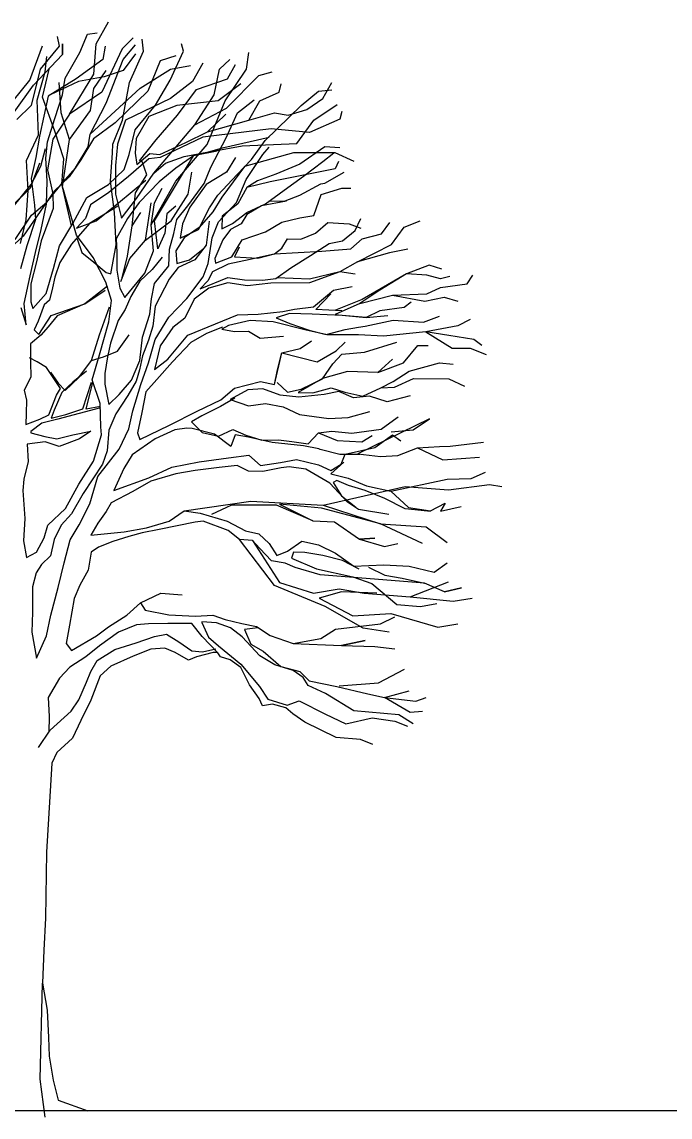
# Model space of a CAD drawing. Header units: millimetres. Extents: x 589 to 1175, y -455 to -172.
# Drawn here: x 644.04 to 651.25, y -237.05 to -224.86 of the extents above; entities that cross this region are included whole.
import ezdxf

# ---------------------------------------------------------------- set-up
doc = ezdxf.new("R2010")
doc.units = ezdxf.units.MM
doc.layers.add('stafaz', color=252, linetype='Continuous')
doc.layers.add('ZDIVO', color=1, linetype='Continuous')

msp = doc.modelspace()

# ---------------------------------------------------------------- linework, layer by layer
at = {"layer": 'stafaz'}
for p, q in [((644.866, -225.108), (645.003, -224.863)), ((644.684, -225.202), (644.766, -225)), ((644.766, -225), (644.876, -224.986)), ((644.43, -225.025), (644.453, -225.134)), ((644.49, -225.227), (644.49, -225.108)), ((644.49, -225.108), (644.49, -225.227)), ((644.84, -225.444), (644.866, -225.108)), ((645.277, -225.04), (645.153, -225.162)), ((645.163, -225.281), (645.303, -225.119)), ((645.39, -225.188), (645.377, -225.054)), ((645.837, -225.188), (645.813, -225.108)), ((644.127, -225.513), (644.266, -225.131)), ((644.166, -225.566), (644.49, -225.227)), ((644.453, -225.134), (644.24, -225.39)), ((644.296, -225.42), (644.314, -225.249)), ((644.52, -225.488), (644.684, -225.202)), ((645.153, -225.162), (644.926, -225.646)), ((644.963, -225.134), (644.94, -225.281)), ((645.303, -225.217), (645.163, -225.404)), ((645.235, -225.537), (645.39, -225.188)), ((645.75, -225.242), (645.577, -225.296)), ((645.687, -225.511), (645.837, -225.188)), ((646.537, -225.39), (646.564, -225.202)), ((644.94, -225.281), (644.64, -225.498)), ((644.976, -225.768), (645.163, -225.281)), ((645.577, -225.296), (645.44, -225.635)), ((645.69, -225.39), (645.913, -225.35)), ((646.05, -225.321), (645.937, -225.527)), ((646.237, -225.39), (646.35, -225.281)), ((646.324, -225.498), (646.414, -225.336)), ((644.24, -225.39), (644.14, -225.793)), ((644.207, -225.734), (644.296, -225.42)), ((644.266, -225.7), (644.34, -225.39)), ((644.488, -225.675), (644.52, -225.488)), ((644.566, -225.891), (644.84, -225.444)), ((644.953, -225.473), (644.666, -225.527)), ((644.84, -225.606), (644.976, -225.404)), ((645.163, -225.404), (644.953, -225.473)), ((645.355, -225.601), (645.69, -225.39)), ((646.177, -225.674), (646.237, -225.39)), ((646.3, -225.743), (646.537, -225.39)), ((646.313, -225.822), (646.674, -225.458)), ((646.674, -225.458), (646.824, -225.418)), ((643.94, -225.741), (644.127, -225.513)), ((643.95, -225.867), (644.166, -225.566)), ((644.64, -225.498), (644.33, -225.689)), ((644.666, -225.527), (644.353, -225.674)), ((644.476, -225.876), (644.453, -225.537)), ((644.796, -226.113), (645.355, -225.601)), ((644.803, -225.848), (644.84, -225.606)), ((645.156, -225.955), (645.235, -225.537)), ((645.523, -225.79), (645.687, -225.511)), ((645.937, -225.527), (645.69, -225.714)), ((645.979, -225.615), (646.324, -225.498)), ((646.474, -225.552), (646.223, -225.743)), ((646.9, -225.646), (646.924, -225.552)), ((647.387, -225.714), (647.487, -225.537)), ((644.224, -226.12), (644.207, -225.734)), ((644.33, -225.689), (644.232, -226.135)), ((644.403, -226.078), (644.266, -225.7)), ((644.405, -225.937), (644.488, -225.675)), ((644.926, -225.646), (644.566, -225.891)), ((645.44, -225.635), (645.077, -225.985)), ((645.69, -225.714), (645.19, -225.956)), ((645.771, -225.903), (645.979, -225.615)), ((645.963, -226.01), (646.177, -225.674)), ((646.437, -225.876), (646.624, -225.729)), ((646.687, -225.743), (646.9, -225.646)), ((647.147, -225.793), (647.337, -225.635)), ((647.21, -225.837), (647.387, -225.714)), ((647.337, -225.635), (647.487, -225.62)), ((644.14, -225.793), (643.982, -225.948)), ((644.566, -226.172), (644.803, -225.848)), ((644.796, -226.113), (644.976, -225.768)), ((645.3, -226.063), (645.523, -225.79)), ((645.763, -225.793), (645.45, -225.916)), ((646.223, -225.743), (645.763, -225.793)), ((645.963, -226.01), (646.313, -225.822)), ((646.1, -226.226), (646.3, -225.743)), ((646.564, -225.956), (646.687, -225.743)), ((646.744, -226.183), (647.147, -225.793)), ((647, -225.902), (647.21, -225.837)), ((647.287, -225.956), (647.547, -225.783)), ((644.323, -226.199), (644.405, -225.937)), ((644.566, -225.891), (644.381, -226.168)), ((644.566, -226.172), (644.476, -225.876)), ((645.051, -226.225), (645.156, -225.955)), ((645.19, -225.956), (645.103, -226.224)), ((645.45, -225.916), (645.31, -226.16)), ((645.533, -226.176), (645.771, -225.903)), ((646.103, -226.088), (646.306, -225.889)), ((646.103, -226.088), (646.564, -225.956)), ((646.313, -226.147), (646.437, -225.876)), ((646.564, -225.956), (646.85, -225.876)), ((646.85, -225.876), (647, -225.902)), ((647.097, -226.215), (647.287, -225.956)), ((647.574, -225.945), (647.237, -226.093)), ((647.597, -225.862), (647.574, -225.945)), ((644.503, -226.388), (644.403, -226.078)), ((645.077, -225.985), (644.834, -226.164)), ((645.233, -226.34), (645.3, -226.063)), ((645.505, -226.548), (645.963, -226.01)), ((645.861, -226.205), (646.103, -226.088)), ((646.81, -226.053), (646.05, -226.147)), ((647.237, -226.093), (646.81, -226.053)), ((644.09, -226.405), (644.224, -226.12)), ((644.232, -226.135), (644.193, -226.373)), ((644.305, -226.378), (644.323, -226.199)), ((644.381, -226.168), (644.323, -226.511)), ((644.49, -226.698), (644.566, -226.172)), ((644.834, -226.164), (644.692, -226.398)), ((644.777, -226.255), (644.796, -226.113)), ((645.31, -226.16), (645.299, -226.323)), ((645.346, -226.411), (645.533, -226.176)), ((645.574, -226.339), (645.861, -226.205)), ((646.05, -226.147), (645.577, -226.374)), ((646.142, -226.48), (646.313, -226.147)), ((646.285, -226.261), (646.788, -226.145)), ((646.487, -226.241), (647.097, -226.215)), ((646.593, -226.395), (646.744, -226.183)), ((644.248, -226.468), (644.302, -226.274)), ((644.635, -226.488), (644.777, -226.255)), ((645.024, -226.635), (645.046, -226.322)), ((645.046, -226.322), (645.051, -226.225)), ((645.103, -226.224), (645.08, -226.462)), ((645.177, -226.505), (645.233, -226.34)), ((645.299, -226.323), (645.317, -226.449)), ((645.317, -226.449), (645.462, -226.327)), ((645.462, -226.327), (645.574, -226.339)), ((645.75, -226.634), (646.1, -226.226)), ((645.842, -226.362), (646.487, -226.241)), ((645.842, -226.362), (646.116, -226.31)), ((646.212, -226.3), (645.946, -226.352)), ((646.116, -226.31), (646.285, -226.261)), ((647.06, -226.32), (646.514, -226.471)), ((646.532, -226.619), (646.718, -226.34)), ((646.718, -226.34), (646.79, -226.256)), ((647.524, -226.32), (647.06, -226.32)), ((647.41, -226.255), (647.129, -226.448)), ((647.387, -226.417), (647.51, -226.32)), ((647.574, -226.266), (647.41, -226.255)), ((647.734, -226.417), (647.524, -226.32)), ((644.106, -226.739), (644.09, -226.405)), ((644.135, -226.709), (644.239, -226.431)), ((644.193, -226.373), (644.14, -226.605)), ((644.319, -226.637), (644.305, -226.378)), ((644.483, -226.67), (644.503, -226.388)), ((644.692, -226.398), (644.563, -226.587)), ((645.08, -226.462), (645.08, -226.782)), ((645.45, -226.388), (645.224, -226.585)), ((645.427, -226.565), (645.377, -226.417)), ((645.577, -226.374), (645.45, -226.388)), ((645.505, -226.548), (645.636, -226.434)), ((645.513, -227.077), (645.946, -226.352)), ((645.636, -226.434), (645.842, -226.362)), ((645.946, -226.352), (645.749, -226.49)), ((646.414, -226.374), (646.313, -226.536)), ((646.434, -226.562), (646.593, -226.395)), ((647.129, -226.448), (646.865, -226.559)), ((647.17, -226.581), (647.387, -226.417)), ((647.56, -226.417), (647.524, -226.497)), ((644.141, -226.672), (644.248, -226.468)), ((644.323, -226.511), (644.382, -226.777)), ((644.563, -226.587), (644.396, -226.747)), ((644.519, -226.618), (644.635, -226.488)), ((645.003, -226.672), (645.177, -226.505)), ((645.224, -226.585), (645.005, -226.761)), ((645.303, -226.767), (645.427, -226.565)), ((645.312, -226.828), (645.505, -226.548)), ((645.749, -226.49), (645.567, -226.643)), ((645.887, -226.781), (645.927, -226.536)), ((646.065, -226.661), (646.142, -226.48)), ((646.313, -226.536), (646.087, -226.673)), ((646.217, -226.79), (646.434, -226.562)), ((646.514, -226.471), (646.262, -226.812)), ((646.865, -226.559), (646.659, -226.631)), ((647.524, -226.497), (646.8, -226.644)), ((646.958, -226.735), (647.17, -226.581)), ((647.409, -226.657), (647.624, -226.536)), ((643.925, -226.915), (644.135, -226.709)), ((643.94, -226.922), (644.141, -226.672)), ((644.14, -226.605), (644.177, -226.901)), ((644.31, -226.89), (644.319, -226.637)), ((644.317, -226.868), (644.519, -226.618)), ((644.548, -226.899), (644.483, -226.67)), ((644.59, -227.131), (644.49, -226.698)), ((644.762, -226.819), (645.003, -226.672)), ((645.07, -226.983), (645.024, -226.635)), ((645.112, -226.878), (645.418, -226.625)), ((645.567, -226.643), (645.342, -226.872)), ((645.475, -227.121), (645.75, -226.634)), ((645.886, -226.91), (646.065, -226.661)), ((646.087, -226.673), (645.908, -226.924)), ((646.427, -226.874), (646.532, -226.619)), ((646.542, -226.708), (646.442, -226.889)), ((646.659, -226.631), (646.542, -226.708)), ((646.8, -226.644), (646.542, -226.708)), ((647.13, -226.79), (647.365, -226.665)), ((647.365, -226.665), (647.409, -226.657)), ((644.396, -226.747), (644.052, -227.246)), ((644.085, -227.067), (644.106, -226.739)), ((644.382, -226.777), (644.386, -226.94)), ((644.605, -227.106), (644.762, -226.819)), ((645.005, -226.761), (644.801, -226.9)), ((645.08, -226.782), (645.146, -227.048)), ((645.146, -227.048), (645.312, -226.828)), ((645.263, -227.131), (645.303, -226.767)), ((645.513, -226.875), (645.6, -226.713)), ((645.7, -227.077), (645.887, -226.781)), ((646.124, -226.934), (646.217, -226.79)), ((646.262, -226.812), (646.162, -226.978)), ((646.747, -226.889), (646.958, -226.735)), ((646.969, -226.853), (647.13, -226.79)), ((647.285, -227.016), (647.368, -226.784)), ((647.368, -226.784), (647.597, -226.713)), ((647.597, -226.713), (647.697, -226.713)), ((644.143, -227.013), (644.317, -226.868)), ((644.177, -226.901), (644.188, -227.064)), ((644.251, -227.174), (644.31, -226.89)), ((644.386, -226.94), (644.254, -227.3)), ((644.646, -227.238), (644.548, -226.899)), ((644.801, -226.9), (644.745, -227.05)), ((645.106, -226.915), (644.791, -227.108)), ((644.865, -227.077), (645.112, -226.878)), ((645.342, -226.872), (645.213, -227.053)), ((645.413, -227.293), (645.477, -226.875)), ((645.475, -227.121), (645.513, -226.875)), ((645.75, -226.915), (645.65, -226.998)), ((645.763, -227.062), (645.886, -226.91)), ((645.908, -226.924), (645.824, -227.112)), ((646.004, -227.175), (646.124, -226.934)), ((646.224, -227.087), (646.427, -226.874)), ((646.442, -226.889), (646.267, -227.027)), ((646.541, -226.983), (646.747, -226.889)), ((646.703, -226.912), (646.542, -227.005)), ((646.984, -226.86), (646.703, -226.912)), ((646.783, -226.858), (646.969, -226.853)), ((643.964, -227.285), (644.143, -227.013)), ((644.024, -227.328), (644.085, -227.067)), ((644.188, -227.064), (644.092, -227.356)), ((644.745, -227.05), (644.644, -227.157)), ((644.644, -227.157), (644.865, -227.077)), ((645.087, -227.346), (645.07, -226.983)), ((645.213, -227.053), (645.085, -227.279)), ((645.263, -227.131), (645.363, -226.983)), ((645.65, -226.998), (645.627, -227.214)), ((645.73, -227.219), (645.763, -227.062)), ((646.162, -226.978), (646.011, -227.152)), ((646.267, -227.027), (646.263, -227.168)), ((646.381, -227.106), (646.541, -226.983)), ((646.542, -227.005), (646.477, -227.111)), ((646.93, -227.092), (647.129, -227.042)), ((647.129, -227.042), (647.285, -227.016)), ((647.747, -227.185), (647.811, -227.052)), ((644.19, -227.428), (644.251, -227.174)), ((644.456, -227.355), (644.605, -227.106)), ((644.791, -227.108), (644.589, -227.336)), ((645.213, -227.47), (645.263, -227.131)), ((645.413, -227.293), (645.7, -227.077)), ((645.504, -227.41), (645.475, -227.121)), ((645.55, -227.387), (645.513, -227.077)), ((645.824, -227.112), (645.798, -227.269)), ((645.798, -227.269), (646.004, -227.175)), ((646.011, -227.152), (645.843, -227.268)), ((646.123, -227.081), (646.087, -227.347)), ((646.155, -227.267), (646.224, -227.087)), ((646.263, -227.168), (646.381, -227.106)), ((646.36, -227.173), (646.274, -227.287)), ((646.477, -227.111), (646.36, -227.173)), ((646.747, -227.201), (646.93, -227.092)), ((647.305, -227.216), (647.443, -227.094)), ((647.443, -227.094), (647.681, -227.11)), ((647.604, -227.298), (647.747, -227.185)), ((647.681, -227.11), (647.811, -227.16)), ((648.041, -227.221), (648.131, -227.095)), ((648.151, -227.34), (648.291, -227.146)), ((648.291, -227.146), (648.471, -227.077)), ((644.052, -227.246), (643.863, -227.421)), ((644.254, -227.3), (644.2, -227.532)), ((644.83, -227.486), (644.646, -227.238)), ((644.653, -227.279), (644.703, -227.43)), ((645.085, -227.279), (645.096, -227.428)), ((645.24, -227.495), (645.413, -227.293)), ((645.627, -227.214), (645.55, -227.387)), ((645.682, -227.391), (645.73, -227.219)), ((645.843, -227.268), (645.75, -227.411)), ((646.11, -227.551), (646.155, -227.267)), ((646.274, -227.287), (646.183, -227.497)), ((646.375, -227.477), (646.489, -227.289)), ((646.489, -227.289), (646.747, -227.201)), ((646.93, -227.382), (646.994, -227.276)), ((646.994, -227.276), (647.143, -227.28)), ((647.143, -227.28), (647.305, -227.216)), ((647.456, -227.331), (647.604, -227.298)), ((647.697, -227.387), (647.824, -227.279)), ((647.824, -227.279), (648.041, -227.221)), ((644.092, -227.356), (644.024, -227.61)), ((644.13, -227.69), (644.19, -227.428)), ((644.388, -227.609), (644.456, -227.355)), ((644.589, -227.336), (644.46, -227.54)), ((644.703, -227.43), (644.839, -227.538)), ((645.028, -227.667), (645.087, -227.346)), ((645.096, -227.428), (645.094, -227.628)), ((645.407, -227.658), (645.504, -227.41)), ((645.672, -227.577), (645.682, -227.391)), ((645.75, -227.411), (645.761, -227.552)), ((645.901, -227.511), (646.054, -227.389)), ((646.087, -227.347), (645.963, -227.51)), ((646.454, -227.371), (646.405, -227.477)), ((646.85, -227.443), (646.93, -227.382)), ((646.85, -227.443), (647.374, -227.416)), ((647.251, -227.463), (647.456, -227.331)), ((647.374, -227.416), (647.697, -227.387)), ((647.774, -227.535), (648.151, -227.34)), ((648.127, -227.434), (647.774, -227.535)), ((648.331, -227.394), (648.127, -227.434)), ((644.2, -227.532), (644.139, -227.778)), ((644.46, -227.54), (644.405, -227.705)), ((644.971, -227.758), (644.83, -227.486)), ((644.839, -227.538), (644.976, -227.653)), ((645.14, -227.751), (645.24, -227.495)), ((645.153, -227.712), (645.213, -227.47)), ((645.6, -227.481), (645.487, -227.618)), ((645.761, -227.552), (645.901, -227.511)), ((645.963, -227.51), (645.777, -227.596)), ((646.054, -227.701), (646.11, -227.551)), ((646.333, -227.56), (646.157, -227.646)), ((646.183, -227.497), (646.191, -227.549)), ((646.191, -227.549), (646.375, -227.477)), ((646.577, -227.509), (646.333, -227.56)), ((646.405, -227.477), (646.665, -227.492)), ((646.828, -227.451), (646.577, -227.509)), ((646.665, -227.492), (646.85, -227.443)), ((647.032, -227.602), (647.251, -227.463)), ((647.774, -227.535), (647.574, -227.643)), ((644.306, -227.886), (644.388, -227.609)), ((644.976, -227.653), (645.028, -227.667)), ((645.094, -227.628), (645.129, -227.828)), ((645.183, -227.931), (645.407, -227.658)), ((645.487, -227.618), (645.349, -227.748)), ((645.514, -227.774), (645.672, -227.577)), ((645.777, -227.596), (645.676, -227.725)), ((646.157, -227.646), (646.107, -227.744)), ((646.864, -227.718), (647.032, -227.602)), ((647.574, -227.643), (647.237, -227.766)), ((647.574, -227.643), (647.237, -227.726)), ((647.747, -227.672), (647.574, -227.643)), ((648.317, -227.668), (647.824, -227.953)), ((648.317, -227.668), (648.021, -227.849)), ((648.571, -227.571), (648.317, -227.668)), ((648.544, -227.683), (648.317, -227.668)), ((648.697, -227.722), (648.544, -227.683)), ((648.711, -227.614), (648.571, -227.571)), ((648.991, -227.78), (649.054, -227.683)), ((644.063, -227.996), (644.13, -227.69)), ((644.139, -227.778), (644.137, -227.979)), ((644.405, -227.705), (644.378, -227.824)), ((644.99, -227.805), (644.739, -228.001)), ((645.035, -227.964), (644.971, -227.758)), ((645.349, -227.748), (645.25, -227.921)), ((645.481, -227.945), (645.514, -227.774)), ((645.676, -227.725), (645.52, -228.026)), ((645.874, -227.943), (646.054, -227.701)), ((646.02, -227.835), (646.329, -227.709)), ((646.107, -227.744), (646.02, -227.835)), ((646.33, -227.768), (646.117, -227.825)), ((646.329, -227.709), (646.515, -227.734)), ((646.547, -227.8), (646.33, -227.768)), ((646.515, -227.734), (646.716, -227.736)), ((646.806, -227.771), (646.547, -227.8)), ((646.716, -227.736), (646.864, -227.718)), ((647.237, -227.766), (646.806, -227.771)), ((647.237, -227.726), (646.874, -227.712)), ((647.506, -227.85), (647.713, -227.808)), ((648.801, -227.697), (648.697, -227.722)), ((648.697, -227.82), (648.991, -227.78)), ((644.161, -228.053), (644.306, -227.886)), ((644.378, -227.824), (644.345, -227.959)), ((644.739, -228.001), (644.966, -227.847)), ((645.129, -227.828), (645.183, -227.931)), ((645.25, -227.921), (645.187, -228.064)), ((646.117, -227.825), (645.956, -227.948)), ((647.281, -228.034), (647.506, -227.85)), ((647.31, -228.065), (647.474, -227.888)), ((648.021, -227.849), (647.797, -227.996)), ((647.797, -227.996), (648.161, -227.903)), ((648.161, -227.903), (648.544, -227.888)), ((648.161, -227.903), (648.521, -227.971)), ((648.521, -227.971), (648.737, -227.928)), ((648.544, -227.888), (648.697, -227.82)), ((648.737, -227.928), (648.887, -227.971)), ((644.027, -228.041), (644.084, -228.233)), ((644.084, -228.233), (644.063, -227.996)), ((644.137, -227.979), (644.161, -228.053)), ((644.286, -228.012), (644.217, -228.192)), ((644.345, -227.959), (644.286, -228.012)), ((644.739, -228.001), (644.431, -228.135)), ((644.555, -228.065), (644.739, -228.001)), ((644.903, -228.346), (645.013, -228.036)), ((645.004, -228.202), (645.035, -227.964)), ((645.463, -228.117), (645.481, -227.945)), ((645.52, -228.026), (645.496, -228.25)), ((645.672, -228.149), (645.874, -227.943)), ((645.956, -227.948), (645.85, -228.159)), ((647.073, -228.061), (647.281, -228.034)), ((647.797, -227.996), (647.524, -228.119)), ((647.824, -227.953), (647.527, -228.072)), ((648.291, -228.043), (648.021, -228.079)), ((648.371, -227.982), (648.291, -228.043)), ((644.228, -228.341), (644.364, -228.129)), ((644.431, -228.135), (644.33, -228.256)), ((644.364, -228.129), (644.555, -228.065)), ((645.187, -228.064), (645.108, -228.185)), ((645.38, -228.371), (645.463, -228.117)), ((645.522, -228.397), (645.672, -228.149)), ((645.85, -228.159), (645.719, -228.266)), ((646.193, -228.225), (646.436, -228.122)), ((646.436, -228.122), (646.666, -228.116)), ((646.666, -228.116), (646.94, -228.087)), ((647.015, -228.107), (646.868, -228.156)), ((646.868, -228.156), (647.018, -228.219)), ((646.94, -228.087), (647.073, -228.061)), ((647.268, -228.116), (647.015, -228.107)), ((647.602, -228.13), (647.268, -228.116)), ((647.597, -228.079), (647.31, -228.065)), ((647.524, -228.119), (647.87, -228.153)), ((647.87, -228.153), (647.602, -228.13)), ((648.021, -228.079), (647.87, -228.153)), ((647.87, -228.153), (648.111, -228.13)), ((648.507, -228.206), (648.684, -228.137)), ((644.217, -228.192), (644.175, -228.29)), ((644.175, -228.29), (644.228, -228.341)), ((644.33, -228.256), (644.25, -228.348)), ((644.902, -228.569), (645.004, -228.202)), ((645.108, -228.185), (645.025, -228.44)), ((645.496, -228.25), (645.448, -228.407)), ((645.719, -228.266), (645.576, -228.47)), ((645.885, -228.351), (646.193, -228.225)), ((646.269, -228.26), (646.092, -228.331)), ((646.335, -228.243), (646.262, -228.282)), ((646.262, -228.282), (646.403, -228.309)), ((646.579, -228.185), (646.335, -228.243)), ((646.832, -228.201), (646.579, -228.185)), ((647.187, -228.292), (646.832, -228.201)), ((647.018, -228.219), (647.235, -228.295)), ((647.434, -228.346), (647.187, -228.292)), ((647.235, -228.295), (647.422, -228.342)), ((647.422, -228.342), (647.636, -228.285)), ((647.636, -228.285), (647.784, -228.259)), ((647.784, -228.259), (647.858, -228.25)), ((647.858, -228.25), (648.168, -228.183)), ((648.168, -228.183), (648.507, -228.206)), ((648.887, -228.245), (648.534, -228.314)), ((649.027, -228.177), (648.887, -228.245)), ((644.25, -228.348), (644.134, -228.447)), ((644.814, -228.631), (644.903, -228.346)), ((645.102, -228.527), (645.231, -228.345)), ((645.349, -228.632), (645.38, -228.371)), ((645.448, -228.407), (645.378, -228.579)), ((645.447, -228.659), (645.522, -228.397)), ((645.661, -228.617), (645.885, -228.351)), ((646.092, -228.331), (645.916, -228.432)), ((646.403, -228.309), (646.559, -228.305)), ((646.559, -228.305), (646.688, -228.383)), ((646.688, -228.383), (646.947, -228.361)), ((647.136, -228.498), (647.26, -228.413)), ((647.784, -228.346), (647.434, -228.346)), ((648.061, -228.361), (647.784, -228.346)), ((648.534, -228.314), (648.061, -228.361)), ((648.787, -228.353), (648.534, -228.314)), ((648.534, -228.314), (648.824, -228.494)), ((649.067, -228.397), (648.787, -228.353)), ((649.154, -228.465), (649.067, -228.397)), ((644.134, -228.447), (644.132, -228.648)), ((644.947, -228.59), (645.102, -228.527)), ((645.025, -228.44), (644.992, -228.589)), ((645.576, -228.47), (645.515, -228.732)), ((645.916, -228.432), (645.714, -228.645)), ((646.929, -228.548), (647.136, -228.498)), ((647.324, -228.645), (647.534, -228.523)), ((647.534, -228.523), (647.634, -228.429)), ((647.85, -228.54), (648.211, -228.427)), ((648.284, -228.656), (648.444, -228.465)), ((648.444, -228.465), (648.557, -228.465)), ((648.824, -228.494), (649.027, -228.494)), ((649.027, -228.494), (649.204, -228.563)), ((644.206, -228.646), (644.123, -228.603)), ((644.132, -228.648), (644.136, -228.818)), ((644.311, -228.71), (644.206, -228.646)), ((644.671, -228.82), (644.814, -228.631)), ((644.814, -228.631), (644.947, -228.59)), ((644.82, -228.846), (644.902, -228.569)), ((644.992, -228.589), (644.959, -228.776)), ((645.258, -228.85), (645.349, -228.632)), ((645.378, -228.579), (645.345, -228.736)), ((645.363, -228.899), (645.447, -228.659)), ((645.515, -228.732), (645.661, -228.617)), ((645.714, -228.645), (645.54, -228.843)), ((646.849, -228.899), (646.929, -228.548)), ((646.882, -228.735), (646.929, -228.548)), ((646.929, -228.548), (647.324, -228.645)), ((647.497, -228.667), (647.598, -228.561)), ((647.598, -228.561), (647.85, -228.54)), ((648.161, -228.617), (647.997, -228.764)), ((647.997, -228.764), (648.284, -228.656)), ((648.346, -228.75), (648.684, -228.656)), ((648.684, -228.656), (648.837, -228.671)), ((644.466, -228.944), (644.311, -228.71)), ((644.357, -228.761), (644.442, -228.885)), ((644.758, -228.751), (644.605, -228.874)), ((644.959, -228.776), (644.962, -228.894)), ((645.345, -228.736), (645.311, -228.863)), ((646.849, -228.899), (646.882, -228.735)), ((647.382, -228.834), (647.497, -228.667)), ((647.661, -228.754), (647.384, -228.833)), ((647.997, -228.764), (647.661, -228.754)), ((648.17, -228.866), (648.346, -228.75)), ((644.136, -228.818), (644.063, -228.963)), ((644.442, -228.885), (644.518, -228.965)), ((644.605, -228.874), (644.482, -228.988)), ((644.518, -228.965), (644.671, -228.82)), ((644.717, -229.168), (644.814, -228.873)), ((644.753, -229.172), (644.826, -228.873)), ((644.908, -229.111), (644.82, -228.846)), ((644.962, -228.894), (645.005, -229.123)), ((645.121, -229.009), (645.258, -228.85)), ((645.311, -228.863), (645.218, -229.022)), ((645.274, -229.191), (645.363, -228.899)), ((645.54, -228.843), (645.417, -228.979)), ((646.404, -228.94), (646.692, -228.866)), ((646.692, -228.866), (646.849, -228.899)), ((646.878, -228.876), (646.992, -228.985)), ((647.384, -228.833), (647.111, -228.989)), ((647.147, -228.951), (647.382, -228.834)), ((648.031, -228.936), (648.17, -228.866)), ((648.184, -228.927), (648.397, -228.833)), ((648.397, -228.833), (648.787, -228.837)), ((648.787, -228.837), (648.964, -228.919)), ((644.063, -228.963), (644.088, -229.074)), ((644.339, -229.237), (644.423, -229.019)), ((644.482, -228.988), (644.398, -229.183)), ((644.423, -229.019), (644.466, -228.944)), ((645.005, -229.123), (645.121, -229.009)), ((645.218, -229.022), (645.082, -229.226)), ((645.417, -228.979), (645.371, -229.211)), ((646.252, -229.07), (646.404, -228.94)), ((646.553, -228.958), (646.356, -229.067)), ((646.717, -228.947), (646.553, -228.958)), ((646.911, -229.016), (646.717, -228.947)), ((647.12, -229.041), (646.911, -229.016)), ((646.992, -228.985), (647.147, -228.951)), ((647.111, -228.989), (647.275, -228.992)), ((647.402, -229.011), (647.12, -229.041)), ((647.275, -228.992), (647.481, -228.935)), ((647.564, -228.978), (647.402, -229.011)), ((647.481, -228.935), (647.631, -228.983)), ((647.729, -229.048), (647.564, -228.978)), ((647.631, -228.983), (647.833, -229.03)), ((647.833, -229.03), (648.031, -228.936)), ((648.031, -228.936), (648.184, -228.927)), ((648.357, -229.024), (648.102, -229.09)), ((644.088, -229.074), (644.086, -229.222)), ((644.913, -229.143), (644.753, -229.172)), ((644.915, -229.371), (644.908, -229.111)), ((645.987, -229.195), (646.252, -229.07)), ((646.246, -229.144), (646.041, -229.246)), ((646.407, -229.051), (646.246, -229.144)), ((646.356, -229.067), (646.558, -229.137)), ((646.558, -229.137), (646.75, -229.109)), ((646.75, -229.109), (646.944, -229.149)), ((647.907, -229.029), (647.729, -229.048)), ((648.102, -229.09), (647.907, -229.029)), ((644.086, -229.222), (644.081, -229.342)), ((644.237, -229.284), (644.339, -229.237)), ((644.398, -229.183), (644.363, -229.273)), ((644.363, -229.273), (644.525, -229.232)), ((644.913, -229.157), (644.437, -229.286)), ((644.525, -229.232), (644.717, -229.168)), ((645.082, -229.226), (645.005, -229.406)), ((645.227, -229.393), (645.274, -229.191)), ((645.371, -229.211), (645.325, -229.435)), ((645.679, -229.352), (645.987, -229.195)), ((646.041, -229.246), (645.924, -229.316)), ((646.944, -229.149), (647.125, -229.234)), ((647.125, -229.234), (647.453, -229.278)), ((647.453, -229.278), (647.668, -229.265)), ((647.668, -229.265), (647.911, -229.199)), ((648.174, -229.297), (648.225, -229.258)), ((644.081, -229.342), (644.237, -229.284)), ((644.26, -229.328), (644.136, -229.42)), ((644.437, -229.286), (644.26, -229.328)), ((644.924, -229.46), (644.915, -229.371)), ((645.122, -229.618), (645.227, -229.393)), ((645.349, -229.509), (645.679, -229.352)), ((645.873, -229.384), (645.74, -229.402)), ((645.933, -229.39), (645.873, -229.384)), ((645.924, -229.316), (646.045, -229.432)), ((646.18, -229.451), (645.933, -229.39)), ((648.574, -229.279), (647.775, -229.671)), ((648.035, -229.397), (648.174, -229.297)), ((648.392, -229.403), (648.574, -229.279)), ((644.136, -229.42), (644.136, -229.435)), ((644.136, -229.435), (644.293, -229.476)), ((644.293, -229.476), (644.428, -229.502)), ((644.428, -229.502), (644.605, -229.46)), ((644.68, -229.503), (644.452, -229.59)), ((644.605, -229.46), (644.805, -229.418)), ((644.805, -229.418), (644.68, -229.503)), ((644.835, -229.752), (644.924, -229.46)), ((645.005, -229.406), (644.988, -229.636)), ((645.52, -229.504), (645.264, -229.682)), ((645.325, -229.435), (645.349, -229.509)), ((645.74, -229.402), (645.52, -229.504)), ((646.045, -229.432), (646.225, -229.472)), ((646.361, -229.587), (646.18, -229.451)), ((646.225, -229.472), (646.386, -229.401)), ((646.41, -229.46), (646.361, -229.587)), ((646.386, -229.401), (646.529, -229.464)), ((646.559, -229.486), (646.41, -229.46)), ((646.529, -229.464), (646.709, -229.519)), ((646.821, -229.546), (646.559, -229.486)), ((646.709, -229.519), (646.894, -229.514)), ((646.894, -229.514), (647.043, -229.533)), ((647.222, -229.558), (647.338, -229.436)), ((647.338, -229.436), (647.486, -229.418)), ((647.338, -229.436), (647.547, -229.522)), ((647.486, -229.418), (647.709, -229.442)), ((647.709, -229.442), (648.035, -229.397)), ((647.821, -229.536), (647.934, -229.468)), ((647.966, -229.599), (648.163, -229.46)), ((648.147, -229.424), (648.392, -229.403)), ((648.163, -229.46), (648.254, -229.525)), ((644.295, -229.535), (644.095, -229.562)), ((644.095, -229.562), (644.107, -229.755)), ((644.452, -229.59), (644.295, -229.535)), ((644.884, -229.921), (645.122, -229.618)), ((644.988, -229.636), (644.933, -229.786)), ((647.171, -229.582), (646.821, -229.546)), ((647.043, -229.533), (647.222, -229.558)), ((647.342, -229.615), (647.171, -229.582)), ((647.357, -229.622), (647.342, -229.615)), ((647.574, -229.676), (647.357, -229.622)), ((647.547, -229.522), (647.821, -229.536)), ((647.634, -229.674), (647.966, -229.599)), ((648.221, -229.689), (648.441, -229.602)), ((648.441, -229.602), (648.686, -229.588)), ((648.441, -229.602), (648.721, -229.738)), ((648.686, -229.588), (648.805, -229.585)), ((648.805, -229.585), (649.175, -229.539)), ((644.107, -229.755), (644.06, -229.953)), ((644.671, -230.008), (644.835, -229.752)), ((645.264, -229.682), (645.171, -229.832)), ((646.009, -229.759), (646.335, -229.714)), ((646.335, -229.714), (646.564, -229.686)), ((646.564, -229.686), (646.693, -229.802)), ((646.915, -229.766), (647.093, -229.732)), ((647.093, -229.732), (647.339, -229.793)), ((647.797, -229.677), (647.574, -229.676)), ((647.592, -229.787), (647.634, -229.674)), ((647.775, -229.671), (648.028, -229.701)), ((648.028, -229.701), (648.221, -229.689)), ((648.721, -229.738), (649.131, -229.709)), ((644.933, -229.786), (644.718, -230.111)), ((645.171, -229.832), (645.059, -230.08)), ((645.449, -229.937), (645.706, -229.819)), ((645.706, -229.819), (646.009, -229.759)), ((645.967, -229.857), (645.752, -229.892)), ((646.233, -229.821), (645.967, -229.857)), ((646.433, -229.801), (646.233, -229.821)), ((646.561, -229.864), (646.433, -229.801)), ((646.717, -229.868), (646.561, -229.864)), ((646.693, -229.802), (646.915, -229.766)), ((646.924, -229.826), (646.717, -229.868)), ((647.013, -229.816), (646.924, -229.826)), ((647.199, -229.841), (647.013, -229.816)), ((647.463, -229.998), (647.199, -229.841)), ((647.339, -229.793), (647.475, -229.856)), ((647.475, -229.856), (647.592, -229.787)), ((647.621, -229.764), (647.476, -229.894)), ((649.037, -229.943), (649.198, -229.875)), ((644.06, -229.953), (644.049, -230.079)), ((644.795, -230.228), (644.884, -229.921)), ((645.059, -230.08), (645.449, -229.937)), ((645.472, -229.973), (645.274, -230.09)), ((645.752, -229.892), (645.472, -229.973)), ((647.661, -230.21), (647.463, -229.998)), ((647.476, -229.894), (647.67, -229.941)), ((647.544, -229.966), (647.5, -229.989)), ((647.5, -229.989), (647.593, -230.136)), ((647.672, -230.022), (647.544, -229.966)), ((647.67, -229.941), (647.873, -230.025)), ((648.142, -230.085), (648.771, -229.954)), ((648.771, -229.954), (649.037, -229.943)), ((644.049, -230.079), (644.071, -230.391)), ((644.522, -230.279), (644.671, -230.008)), ((644.718, -230.111), (644.59, -230.337)), ((645.274, -230.09), (645.032, -230.215)), ((647.39, -230.243), (648.304, -230.034)), ((647.859, -230.077), (647.672, -230.022)), ((648.077, -230.168), (647.859, -230.077)), ((647.873, -230.025), (648.142, -230.085)), ((648.142, -230.085), (648.339, -230.266)), ((648.304, -230.034), (648.784, -230.07)), ((648.784, -230.07), (649.241, -230.012)), ((649.241, -230.012), (649.378, -230.034)), ((644.675, -230.461), (644.795, -230.228)), ((645.032, -230.215), (644.975, -230.313)), ((645.844, -230.306), (646.584, -230.196)), ((646.37, -230.243), (646.147, -230.344)), ((646.87, -230.243), (646.37, -230.243)), ((646.584, -230.196), (647.39, -230.243)), ((647.274, -230.416), (646.87, -230.243)), ((647.37, -230.275), (646.904, -230.232)), ((646.904, -230.232), (647.274, -230.416)), ((647.39, -230.243), (648.027, -230.448)), ((647.593, -230.136), (647.752, -230.265)), ((647.784, -230.29), (647.661, -230.21)), ((648.302, -230.281), (648.077, -230.168)), ((648.585, -230.304), (648.747, -230.218)), ((648.747, -230.218), (648.697, -230.309)), ((644.326, -230.463), (644.522, -230.279)), ((644.59, -230.337), (644.474, -230.466)), ((644.975, -230.313), (644.882, -230.441)), ((645.676, -230.421), (645.844, -230.306)), ((645.844, -230.306), (646.023, -230.331)), ((646.023, -230.331), (646.323, -230.42)), ((648.027, -230.448), (647.37, -230.275)), ((648.121, -230.344), (647.784, -230.29)), ((648.585, -230.311), (648.302, -230.281)), ((648.339, -230.266), (648.585, -230.304)), ((648.697, -230.309), (648.926, -230.258)), ((644.071, -230.391), (644.055, -230.64)), ((644.285, -230.605), (644.326, -230.463)), ((644.474, -230.466), (644.396, -230.624)), ((644.575, -230.627), (644.675, -230.461)), ((644.882, -230.441), (644.804, -230.577)), ((645.426, -230.495), (645.676, -230.421)), ((645.767, -230.471), (645.567, -230.513)), ((645.966, -230.429), (645.767, -230.471)), ((646.055, -230.419), (645.966, -230.429)), ((646.333, -230.524), (646.055, -230.419)), ((646.323, -230.42), (646.526, -230.526)), ((647.274, -230.416), (647.517, -230.427)), ((647.517, -230.427), (647.794, -230.621)), ((648.497, -230.668), (648.027, -230.448)), ((648.027, -230.448), (648.537, -230.484)), ((648.537, -230.484), (648.771, -230.657)), ((644.199, -230.763), (644.285, -230.605)), ((644.804, -230.577), (645.174, -230.538)), ((645.228, -230.589), (645.051, -230.645)), ((645.174, -230.538), (645.426, -230.495)), ((645.375, -230.548), (645.228, -230.589)), ((645.567, -230.513), (645.375, -230.548)), ((646.461, -230.625), (646.333, -230.524)), ((646.526, -230.526), (646.675, -230.56)), ((646.675, -230.56), (646.789, -230.668)), ((647.794, -230.621), (647.964, -230.61)), ((647.964, -230.61), (647.794, -230.621)), ((644.055, -230.64), (644.09, -230.825)), ((644.396, -230.624), (644.356, -230.804)), ((644.507, -230.882), (644.575, -230.627)), ((644.889, -230.709), (644.808, -230.763)), ((645.051, -230.645), (644.889, -230.709)), ((646.85, -231.137), (646.461, -230.625)), ((646.603, -230.636), (646.461, -230.625)), ((646.687, -230.723), (646.603, -230.636)), ((646.603, -230.636), (646.904, -231.104)), ((646.816, -230.861), (646.687, -230.723)), ((646.789, -230.668), (646.874, -230.8)), ((646.992, -230.752), (647.153, -230.644)), ((647.153, -230.644), (647.339, -230.684)), ((647.339, -230.684), (647.527, -230.776)), ((647.794, -230.621), (648.071, -230.701)), ((648.071, -230.701), (648.221, -230.668)), ((644.09, -230.825), (644.199, -230.763)), ((644.356, -230.804), (644.255, -230.903)), ((644.808, -230.763), (644.776, -230.964)), ((646.874, -230.8), (646.992, -230.752)), ((647.059, -230.766), (647.039, -230.833)), ((647.039, -230.833), (647.316, -230.952)), ((647.186, -230.77), (647.059, -230.766)), ((647.387, -230.802), (647.186, -230.77)), ((647.604, -230.856), (647.387, -230.802)), ((647.527, -230.776), (647.732, -230.92)), ((644.255, -230.903), (644.198, -230.993)), ((644.44, -231.158), (644.507, -230.882)), ((644.776, -230.964), (644.681, -231.131)), ((646.966, -230.887), (646.816, -230.861)), ((647.078, -230.936), (646.966, -230.887)), ((647.355, -231.018), (647.078, -230.936)), ((647.316, -230.952), (647.72, -231.039)), ((647.792, -230.955), (647.604, -230.856)), ((647.732, -230.92), (648.065, -230.904)), ((647.895, -230.93), (648.076, -231.022)), ((648.065, -230.904), (648.347, -230.921)), ((648.347, -230.921), (648.624, -230.989)), ((648.624, -230.989), (648.771, -230.884)), ((644.198, -230.993), (644.157, -231.15)), ((648.516, -231.108), (647.355, -231.018)), ((647.72, -231.039), (647.93, -231.115)), ((648.076, -231.022), (648.27, -231.055)), ((648.27, -231.055), (648.516, -231.108)), ((648.357, -231.263), (648.784, -231.094)), ((644.157, -231.15), (644.157, -231.433)), ((644.358, -231.465), (644.44, -231.158)), ((644.681, -231.131), (644.621, -231.28)), ((645.357, -231.328), (645.583, -231.22)), ((645.583, -231.22), (645.82, -231.241)), ((647.414, -231.368), (646.85, -231.137)), ((646.904, -231.104), (647.284, -231.22)), ((647.284, -231.22), (647.57, -231.173)), ((647.594, -231.205), (647.347, -231.277)), ((647.57, -231.173), (647.847, -231.22)), ((647.987, -231.22), (647.594, -231.205)), ((647.847, -231.22), (648.357, -231.263)), ((647.93, -231.115), (648.211, -231.346)), ((648.741, -231.205), (648.516, -231.108)), ((648.741, -231.205), (648.931, -231.162)), ((648.931, -231.162), (648.741, -231.205)), ((644.621, -231.28), (644.569, -231.578)), ((645.205, -231.466), (645.357, -231.328)), ((645.357, -231.328), (645.411, -231.409)), ((647.347, -231.277), (647.72, -231.472)), ((648.357, -231.263), (648.837, -231.31)), ((648.474, -231.368), (648.654, -231.335)), ((648.837, -231.31), (649.047, -231.277)), ((644.157, -231.433), (644.147, -231.656)), ((644.312, -231.696), (644.358, -231.465)), ((645.411, -231.409), (645.673, -231.461)), ((645.673, -231.461), (645.97, -231.476)), ((645.97, -231.476), (646.163, -231.464)), ((646.163, -231.464), (646.298, -231.513)), ((647.837, -231.609), (647.414, -231.368)), ((647.72, -231.472), (648.144, -231.447)), ((648.144, -231.447), (648.667, -231.598)), ((648.211, -231.346), (648.474, -231.368)), ((644.569, -231.578), (644.529, -231.78)), ((645, -231.597), (645.205, -231.466)), ((645.312, -231.574), (645.113, -231.654)), ((645.445, -231.564), (645.312, -231.574)), ((645.66, -231.558), (645.445, -231.564)), ((645.928, -231.559), (645.66, -231.558)), ((646.043, -231.705), (645.928, -231.559)), ((646.202, -231.552), (646.039, -231.541)), ((646.039, -231.541), (646.039, -231.549)), ((646.039, -231.549), (646.114, -231.711)), ((646.36, -231.608), (646.202, -231.552)), ((646.298, -231.513), (646.485, -231.56)), ((646.485, -231.56), (646.649, -231.593)), ((647.526, -231.623), (648.027, -231.562)), ((648.027, -231.562), (648.187, -231.483)), ((648.667, -231.598), (648.887, -231.562)), ((644.147, -231.656), (644.199, -231.944)), ((644.199, -231.944), (644.312, -231.696)), ((644.591, -231.86), (644.869, -231.697)), ((644.869, -231.697), (645, -231.597)), ((645.113, -231.654), (644.902, -231.808)), ((645.309, -231.775), (645.515, -231.703)), ((645.515, -231.703), (645.648, -231.677)), ((645.648, -231.677), (645.784, -231.763)), ((646.218, -231.886), (646.043, -231.705)), ((646.489, -231.708), (646.36, -231.608)), ((646.687, -231.919), (646.489, -231.708)), ((646.664, -231.607), (646.516, -231.626)), ((646.516, -231.626), (646.587, -231.788)), ((646.649, -231.593), (646.8, -231.693)), ((646.8, -231.693), (647.055, -231.783)), ((647.365, -231.724), (647.526, -231.623)), ((648.124, -231.656), (647.837, -231.609)), ((644.529, -231.78), (644.591, -231.86)), ((644.902, -231.808), (644.749, -231.93)), ((645.073, -231.848), (645.309, -231.775)), ((645.784, -231.763), (645.928, -231.864)), ((646.114, -231.711), (646.226, -231.808)), ((646.226, -231.808), (646.474, -232.013)), ((646.587, -231.788), (646.723, -231.866)), ((647.055, -231.783), (647.365, -231.724)), ((647.055, -231.783), (647.594, -231.804)), ((647.594, -231.804), (647.857, -231.746)), ((647.857, -231.746), (647.594, -231.804)), ((647.594, -231.804), (647.964, -231.815)), ((647.964, -231.815), (648.187, -231.84)), ((644.749, -231.93), (644.573, -232.046)), ((644.876, -231.972), (645.073, -231.848)), ((645.276, -231.924), (645.026, -232.035)), ((645.474, -231.845), (645.276, -231.924)), ((645.63, -231.834), (645.474, -231.845)), ((645.743, -231.883), (645.63, -231.834)), ((645.893, -231.968), (645.743, -231.883)), ((645.982, -231.929), (645.893, -231.968)), ((645.928, -231.864), (646.047, -231.875)), ((646.166, -231.88), (645.982, -231.929)), ((646.047, -231.875), (646.195, -231.842)), ((646.213, -231.88), (646.166, -231.88)), ((646.249, -231.93), (646.218, -231.886)), ((646.354, -231.964), (646.249, -231.93)), ((646.853, -232.019), (646.687, -231.919)), ((646.723, -231.866), (646.92, -232.039)), ((644.573, -232.046), (644.457, -232.168)), ((644.805, -232.092), (644.876, -231.972)), ((645.026, -232.035), (644.91, -232.142)), ((646.475, -232.05), (646.354, -231.964)), ((646.474, -232.013), (646.681, -232.261)), ((646.569, -232.241), (646.475, -232.05)), ((647.055, -232.08), (646.853, -232.019)), ((646.92, -232.039), (647.13, -232.093)), ((648.007, -232.219), (648.294, -232.067)), ((644.457, -232.168), (644.33, -232.384)), ((644.756, -232.212), (644.805, -232.092)), ((644.91, -232.142), (644.805, -232.412)), ((647.168, -232.159), (647.055, -232.08)), ((647.13, -232.093), (647.236, -232.195)), ((647.223, -232.247), (647.168, -232.159)), ((647.236, -232.195), (647.542, -232.261)), ((644.671, -232.408), (644.756, -232.212)), ((646.677, -232.394), (646.569, -232.241)), ((646.681, -232.261), (646.773, -232.399)), ((647.418, -232.339), (647.223, -232.247)), ((647.542, -232.261), (647.886, -232.342)), ((647.57, -232.251), (648.007, -232.219)), ((648.073, -232.382), (648.347, -232.309)), ((644.33, -232.384), (644.343, -232.594)), ((644.585, -232.536), (644.671, -232.408)), ((644.805, -232.412), (644.692, -232.637)), ((646.716, -232.475), (646.677, -232.394)), ((646.773, -232.399), (646.99, -232.468)), ((646.99, -232.468), (647.123, -232.42)), ((647.123, -232.42), (647.416, -232.569)), ((647.73, -232.529), (647.418, -232.339)), ((647.886, -232.342), (648.073, -232.382)), ((648.357, -232.55), (648.073, -232.382)), ((648.073, -232.382), (648.421, -232.424)), ((648.421, -232.424), (648.537, -232.381)), ((644.352, -232.745), (644.585, -232.536)), ((646.827, -232.458), (646.716, -232.475)), ((646.976, -232.498), (646.827, -232.458)), ((647.052, -232.563), (646.976, -232.498)), ((648.231, -232.575), (647.73, -232.529)), ((648.497, -232.539), (648.357, -232.55)), ((644.343, -232.594), (644.337, -232.768)), ((644.692, -232.637), (644.6, -232.833)), ((647.188, -232.657), (647.052, -232.563)), ((647.534, -232.826), (647.188, -232.657)), ((647.416, -232.569), (647.642, -232.675)), ((647.642, -232.675), (647.937, -232.608)), ((647.937, -232.608), (648.187, -232.644)), ((648.187, -232.644), (648.327, -232.702)), ((648.391, -232.676), (648.231, -232.575)), ((644.224, -232.939), (644.352, -232.745)), ((644.6, -232.833), (644.426, -232.993)), ((647.804, -232.85), (647.534, -232.826)), ((647.944, -232.907), (647.804, -232.85)), ((644.426, -232.993), (644.37, -233.113)), ((644.37, -233.113), (644.31, -234.104)), ((644.31, -234.104), (644.301, -234.838)), ((644.301, -234.838), (644.281, -235.195)), ((644.281, -235.195), (644.268, -235.56)), ((644.242, -236.63), (644.268, -235.56)), ((644.268, -235.56), (644.32, -235.863)), ((644.32, -235.863), (644.335, -236.167)), ((644.335, -236.167), (644.34, -236.375)), ((644.34, -236.375), (644.384, -236.641)), ((644.297, -237.052), (644.242, -236.63)), ((644.384, -236.641), (644.441, -236.863)), ((644.441, -236.863), (644.771, -236.981))]:
    msp.add_line(p, q, dxfattribs=at)
at = {"layer": 'ZDIVO'}
msp.add_line((663.45, -236.981), (643.13, -236.981), dxfattribs=at)

doc.saveas('drawing.dxf')
